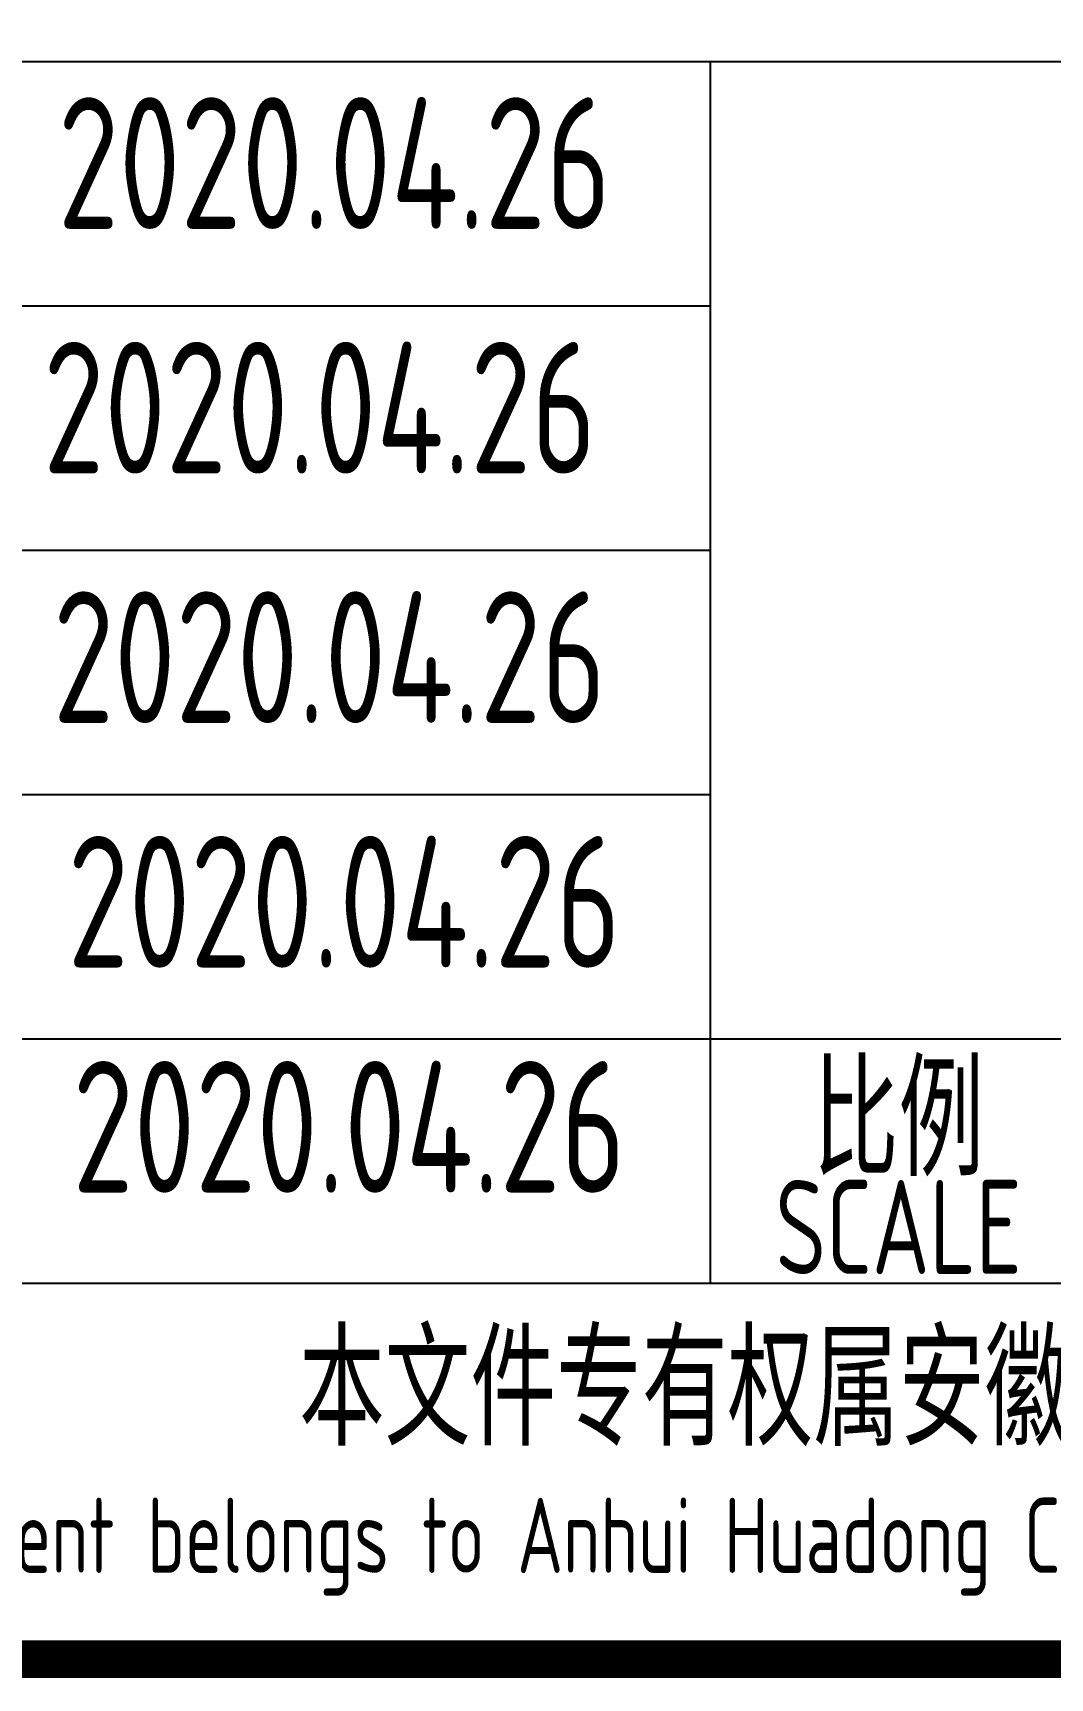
# Model space of a CAD drawing. Extents: x 6250600 to 6678662, y -692028 to -290561.
# Drawn here: x 6446589 to 6449295, y -419674 to -415298 of the extents above; entities that cross this region are included whole.
import ezdxf
from ezdxf.enums import TextEntityAlignment as Align

# ---------------------------------------------------------------- set-up
doc = ezdxf.new("R2010")
doc.units = 0
doc.header["$LTSCALE"] = 1000
doc.header["$MEASUREMENT"] = 0
doc.linetypes.add('2', pattern=[18.5, 12, -3, 0.5, -3])
doc.layers.get('0').update_dxf_attribs({"linetype": 'CONTINUOUS'})
doc.layers.add('PUB_TITLE', color=4, linetype='CONTINUOUS')
doc.styles.add('AHD', font='sceie.shx', dxfattribs={"width": 0.7, "bigfont": 'sceic.shx'})
doc.styles.add('sceie', font='sceie.shx', dxfattribs={"width": 0.7, "bigfont": 'sceic.shx'})

# ---------------------------------------------------------------- blocks, each defined once
blk = doc.blocks.new('qm')
at = {"style": 'sceie', "width": 0.8}
for p in [(-941169.6, -984626.3), (-941208.7, -985276.9), (-941182.6, -985940.5), (-941143.6, -986591.1), (-941130.5, -987189.7)]:
    blk.add_attdef('2020.04.26', text='', height=350, dxfattribs=at).set_placement(p, align=Align.MIDDLE)

msp = doc.modelspace()

# ---------------------------------------------------------------- linework, layer by layer
for p, q in [((6442892.3, -415373.5), (6460892.3, -415373.5)), ((6448392.3, -418623.5), (6448392.3, -415373.5)), ((6442892.3, -416023.5), (6448392.3, -416023.5)), ((6442892.3, -416673.5), (6448392.3, -416673.5)), ((6442892.3, -417323.5), (6448392.3, -417323.5)), ((6442892.3, -417973.5), (6460892.3, -417973.5)), ((6442892.3, -418623.5), (6460892.3, -418623.5)), ((6442892.3, -419623.5), (6460892.3, -419623.5))]:
    msp.add_line(p, q)
at = {"layer": 'PUB_TITLE', "color": 4, "const_width": 100}
msp.add_lwpolyline([(6404992.3, -419623.5), (6460892.3, -419623.5), (6460892.3, -379623.5), (6404992.3, -379623.5)], close=True, dxfattribs=at)

# ---------------------------------------------------------------- block references
at = {"color": 4, "linetype": '2'}
ref = msp.add_blockref('qm', (7388561.2, 568983), dxfattribs=at)
ref.add_attrib('2020.04.26', '2020.04.26', dxfattribs={"height": 350, "style": 'sceie', "width": 0.8}).set_placement((6447430.7, -418206.7), align=Align.MIDDLE)
ref.add_attrib('2020.04.26', '2020.04.26', dxfattribs={"height": 350, "style": 'sceie', "width": 0.8}).set_placement((6447417.7, -417608.1), align=Align.MIDDLE)
ref.add_attrib('2020.04.26', '2020.04.26', dxfattribs={"height": 350, "style": 'sceie', "width": 0.8}).set_placement((6447378.6, -416957.5), align=Align.MIDDLE)
ref.add_attrib('2020.04.26', '2020.04.26', dxfattribs={"height": 350, "style": 'sceie', "width": 0.8}).set_placement((6447352.6, -416293.9), align=Align.MIDDLE)
ref.add_attrib('2020.04.26', '2020.04.26', dxfattribs={"height": 350, "style": 'sceie', "width": 0.8}).set_placement((6447391.6, -415643.3), align=Align.MIDDLE)

# ---------------------------------------------------------------- texts
at = {"style": 'AHD', "width": 0.8}
for s, height, p in [('比例', 300, (6448892.3, -418173.5)), ('比例', 300, (6448892.3, -418173.5)), ('SCALE', 250, (6448892.3, -418473.5)), ('SCALE', 250, (6448892.3, -418473.5)), ('本文件专有权属安徽华东化工医药工程有限责任公司所有,未经许可不得复制或转让给第三方', 300, (6451892.3, -418923.5)), ('本文件专有权属安徽华东化工医药工程有限责任公司所有,未经许可不得复制或转让给第三方', 300, (6451892.3, -418923.5)), ('The proprietary right of this document belongs to Anhui Huadong Chemical And Medical Engineering  Co.,Ltd.  and any replication or transfer to the 3rd. side is forbidden without its permission. ', 200, (6451892.3, -419323.5)), ('The proprietary right of this document belongs to Anhui Huadong Chemical And Medical Engineering  Co.,Ltd.  and any replication or transfer to the 3rd. side is forbidden without its permission. ', 200, (6451892.3, -419323.5))]:
    msp.add_text(s, height=height, dxfattribs=at).set_placement(p, align=Align.MIDDLE)

doc.saveas('drawing.dxf')
